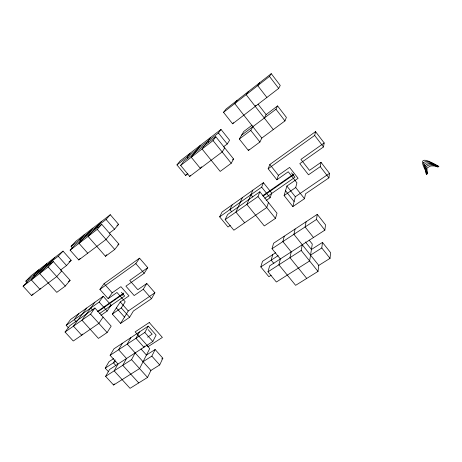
<?xml version="1.0" encoding="UTF-8"?>
<svg xmlns="http://www.w3.org/2000/svg" width="462" height="462" viewBox="0 0 462 462"><rect width="100%" height="100%" fill="white"/><g stroke="black" fill="none" stroke-linecap="round" stroke-linejoin="round"><path stroke-width="0.69" d="M309.176 240.13L312.283 244.034L309.632 260.966L276.374 282.016L267.995 271.812L269.623 265.887L324.867 230.128L325.514 224.827L317.273 214.345L273.579 243.243L272.031 248.729L280.336 258.951L278.892 264.801L295.622 285.337L318.012 271.408L318.78 265.402L330.035 258.356L330.578 252.633L322.482 242.411L311.434 249.48L305.434 241.967M330.035 258.356L321.789 247.967L322.482 242.411M328.921 177.864L329.51 173.36L321.021 162.341L309.465 170.374L300.929 159.39L324.185 142.949L315.54 131.63L269.854 164.478L268.162 168.763L276.877 179.787L288.248 171.772L296.922 182.825L295.715 187.543L284.113 195.547L292.862 206.583L304.487 198.7L305.532 193.797L328.921 177.864L320.27 166.655L321.021 162.341M324.867 230.128L316.476 219.473L317.273 214.345M320.27 166.655L308.501 174.803L299.803 163.629L323.487 146.945L324.185 142.949M267.995 271.812L301.189 250.444L302.258 244.762M306.098 221.731L305.105 226.958L313.479 237.503M295.091 229.013L293.907 234.326L318.78 265.402M268.162 168.763L314.668 135.43L315.54 131.63M292.862 206.583L295.316 196.743L329.51 173.36M284.251 236.18L282.883 241.586L291.216 251.911L289.951 257.675L306.733 278.424M272.713 254.637L271.194 260.164L273.885 263.461M292.977 175.958L293.474 174.18L262.826 195.64M284.113 195.547L286.89 186.071L298.088 178.286L289.582 167.411L278.407 175.317L276.877 179.787M271.177 275.242L268.867 276.721L260.811 266.921L262.491 261.319L275.595 252.754M252.847 190.177L246.864 204.389L264.299 225.947L275.462 218.382L277.009 213.219L259.858 191.782L227.581 214.524L225.161 219.629L233.859 230.22L266.753 207.525L268.468 202.541M266.152 200.491L270.12 197.73L271.714 193.093L263.415 182.681L222.072 212.006L219.652 216.851L228.003 227.015L230.29 225.421M225.161 219.629L257.975 196.587L259.858 191.782M219.652 216.851L261.665 187.15L263.415 182.681M252.102 125.179L243.797 131.456L239.316 139.033L248.417 150.52L259.91 142.013L261.815 138.08L284.962 120.911L286.388 117.388L277.558 105.925L266.124 114.57L264.316 118.029M242.435 197.563L235.926 212.07L244.652 222.776M146.87 345.385L149.728 348.602L139.564 368.584L113.571 385.031L105.619 376.345L109.586 369.473L152.818 341.487L156.11 335.037L148.256 326.137L113.981 348.804L110.106 355.318L118.001 364.027L114.143 370.865L130.041 388.328L147.54 377.442L150.895 370.46L159.708 364.945L162.849 358.212L155.122 349.509L146.448 355.059L140.974 348.926M232.178 204.839L229.92 209.598L231.681 211.758M241.597 135.175L275.953 109.24L277.558 105.925M143.058 361.711L151.848 356.121L155.122 349.509M248.417 150.52L249.018 149.359M144.554 346.055L143.936 347.239L135.967 338.299L139.512 331.918M278.678 88.409L280.249 85.453L271.252 73.672L226.085 109.015L223.533 112.335L232.6 123.804L278.678 88.409L269.496 76.415L271.252 73.672M105.619 376.345L131.537 359.661L135.17 352.91M110.106 355.318L144.825 332.467L148.256 326.137M113.571 385.031L114.212 383.87M239.316 139.033L250.779 130.4L252.864 126.675M210.557 137.468L202.061 148.983L220.195 171.408L231.225 163.248L233.622 159.003L215.789 136.717L183.928 161.186L180.654 165.402L189.691 176.415L222.164 151.958L224.74 147.904M130.885 337.624L127.229 344.051L150.895 370.46M151.496 298.695L154.897 292.758L146.818 283.466L137.843 289.703L129.735 280.428L147.759 267.683L139.541 258.171L104.094 283.656L99.896 289.379L108.154 298.677L116.973 292.463L125.202 301.778L121.281 307.9L112.318 314.085L120.611 323.383L129.603 317.29L133.374 311.036L151.496 298.695L143.266 289.264L146.818 283.466M115.119 359.869L113.427 362.809L115.829 365.454M122.378 343.254L118.607 349.722L126.524 358.506L122.776 365.303L138.733 382.923M108.576 371.812L105.226 368.139L109.049 361.636L113.681 358.61M255.261 106.399L255.925 105.313M120.611 323.383L128.263 310.972L154.897 292.758M223.296 146.962L227.217 144L229.608 140.234L220.998 129.424L180.163 160.886L176.958 164.917L185.626 175.456L187.884 173.752M143.266 289.264L134.171 295.565L125.912 286.163L144.19 273.285L147.759 267.683M94.918 302.2L81.941 320.189L98.446 338.415L107.12 332.53L111.18 326.149L94.918 307.998L69.727 325.75L65.055 332.045L73.279 341.025L98.874 323.365L103.078 317.105M112.318 314.085L120.259 301.929L128.99 295.859L120.905 286.671L112.202 292.821L108.154 298.677M122.263 295.351L123.81 293.012L97.557 311.4M100.97 315.344L107.155 311.042L111.099 305.168L103.222 296.309L70.657 319.409L66.176 325.363L68.503 327.916M232.6 123.804L233.397 122.626M259.684 82.727L257.721 85.62L266.874 97.482M201.444 166.788L200.341 168.393L191.274 157.259L200.271 145.391M99.896 289.379L135.822 263.629L139.541 258.171M82.496 334.061L81.693 335.221L73.441 326.155L86.723 308.01M189.691 176.415L190.465 175.317M65.055 332.045L90.564 314.131L94.918 307.998M66.176 325.363L99.139 302.061L103.222 296.309M248.302 91.632L246.136 94.675L273.29 129.568M180.654 165.402L213.034 140.575L215.789 136.717M176.958 164.917L218.439 133.004L220.998 129.424M185.626 175.456L186.382 174.405M78.638 313.75L74.255 319.658L76.12 321.714M237.104 100.393L234.742 103.58L261.815 138.08M190.142 153.199L187.087 157.12L187.959 158.189M101.473 221.517L88.063 236.4L105.492 256.3L114.732 249.463L118.901 244.109L101.744 224.313L74.96 244.883L70.109 250.167L78.788 259.962L106.023 239.449L110.354 234.246M105.492 256.3L106.78 254.672M109.5 233.039L114.541 229.221L118.59 224.359L110.291 214.72L75.739 241.343L71.09 246.362L72.482 247.932M54.874 257.421L39.68 273.498L56.762 292.371L65.292 286.053L70.109 280.313L53.28 261.538L28.523 280.555L23.1 286.215L31.607 295.507L56.751 276.565L61.723 270.957M78.788 259.962L80.197 258.333M60.447 270.137L66.528 265.535L71.188 260.285L63.04 251.126L31.018 275.802L25.837 281.173L27.281 282.756M70.109 250.167L97.245 229.36L101.744 224.313M71.09 246.362L106.087 219.438L110.291 214.72M40.812 288.236L39.871 289.281L31.335 279.903L46.812 263.629M92.775 228.216L79.019 243.335L87.734 253.222M31.607 295.507L33.045 293.924M84.2 234.829L79.655 239.772L80.584 240.829M23.1 286.215L48.152 267.007L53.28 261.538M25.837 281.173L58.241 256.248L63.04 251.126M38.86 269.756L33.772 275.069L34.737 276.132M223.533 112.335L269.496 76.415M69 261.937L71.188 260.285M116.932 225.618L118.59 224.359M68.422 281.566L70.109 280.313M117.764 244.958L118.901 244.109M232.478 159.846L233.622 159.003M97.886 311.781L123.042 294.178M263.069 196.171L293.226 175.063M109.991 305.942L111.099 305.168M99.503 313.582L124.671 296.026L121.408 292.325M264.772 198.302L294.941 177.252L291.505 172.869M272.031 248.729L316.476 219.473M147.592 337.162L152.165 334.17L148.065 329.533M105.226 368.139L115.8 361.261M260.811 266.921L278.222 255.596M310.551 255.122L321.789 247.967M161.688 358.945L162.849 358.212M48.152 267.007L65.292 286.053M90.564 314.131L107.12 332.53M131.537 359.661L147.54 377.442M49.971 262.607L50.889 263.629M90.731 308.004L92.608 310.1M58.241 256.248L66.528 265.535M99.139 302.061L107.155 311.042M151.848 356.121L159.708 364.945M121.281 307.9L129.603 317.29M116.355 307.906L124.497 317.076M104.094 283.656L112.202 292.821M120.259 301.929L128.263 310.972M144.825 332.467L152.818 341.487M97.153 226.311L98.088 227.391M97.245 229.36L114.732 249.463M135.822 263.629L144.19 273.285M106.087 219.438L114.541 229.221M207.825 141.17L208.703 142.256M250.924 194.745L252.697 196.951M213.034 140.575L231.225 163.248M257.975 196.587L275.462 218.382M301.189 250.444L318.012 271.408M218.439 133.004L227.217 144M261.665 187.15L270.12 197.73M285.528 190.719L294.109 201.571M269.854 164.478L278.407 175.317M286.89 186.071L295.316 196.743M250.779 130.4L259.91 142.013M295.715 187.543L304.487 198.7M258.091 104.233L266.124 114.57M275.953 109.24L284.962 120.911M314.668 135.43L323.487 146.945M423.302 162.722L425.889 171.258L426.403 174.422A55.336 50.97 -7.1 0 0 425.231 169.952C416.36 153.165 431.277 162.41 438.9 166.412L438.686 166.551C434.349 164.79 427.697 159.038 423.302 162.722M425.952 167.077L427.252 173.879L427.373 172.794A46.275 42.591 -9.6 0 0 427.079 170.628L426.975 168.064L429.908 166.291A7.011 6.306 -15.9 0 1 431.543 165.898L434.297 165.985L438.034 166.967C434.627 165.078 428.655 163.282 425.952 167.077M425.109 165.644L426.293 170.784A58.333 53.794 -6.8 0 1 427.038 174.018L426.824 174.151A48.984 45.039 -8.5 0 0 425.993 170.628C419.381 158.472 432.813 163.271 438.467 166.69L438.253 166.828C434.661 165.009 428.268 161.729 425.109 165.644M149.243 322.516L135.135 331.883L148.198 346.575L162.376 337.427L149.243 322.516"/></g></svg>
